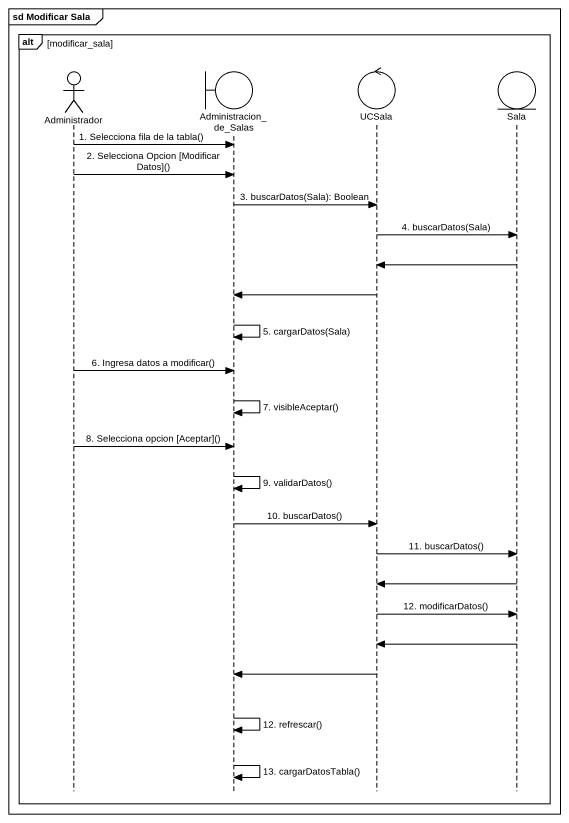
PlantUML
@startuml
mainframe sd Modificar Sala
hide footbox
actor Administrador
boundary Administracion_de_Salas
control UCSala
entity Sala

alt modificar_sala
  Administrador -> Administracion_de_Salas : 1. Selecciona fila de la tabla()
  Administrador -> Administracion_de_Salas : 2. Selecciona Opcion [Modificar Datos]()
  Administracion_de_Salas -> UCSala : 3. buscarDatos(Sala): Boolean
  UCSala -> Sala : 4. buscarDatos(Sala)
  Sala -> UCSala
  UCSala -> Administracion_de_Salas
  Administracion_de_Salas -> Administracion_de_Salas : 5. cargarDatos(Sala)
  Administrador -> Administracion_de_Salas : 6. Ingresa datos a modificar()
  Administracion_de_Salas -> Administracion_de_Salas : 7. visibleAceptar()
  Administrador -> Administracion_de_Salas : 8. Selecciona opcion [Aceptar]()
  Administracion_de_Salas -> Administracion_de_Salas : 9. validarDatos()
  Administracion_de_Salas -> UCSala : 10. buscarDatos()
  UCSala -> Sala : 11. buscarDatos()
  Sala -> UCSala
  UCSala -> Sala : 12. modificarDatos()
  Sala -> UCSala
  UCSala -> Administracion_de_Salas
  Administracion_de_Salas -> Administracion_de_Salas : 12. refrescar()
  Administracion_de_Salas -> Administracion_de_Salas : 13. cargarDatosTabla()
end
@enduml
